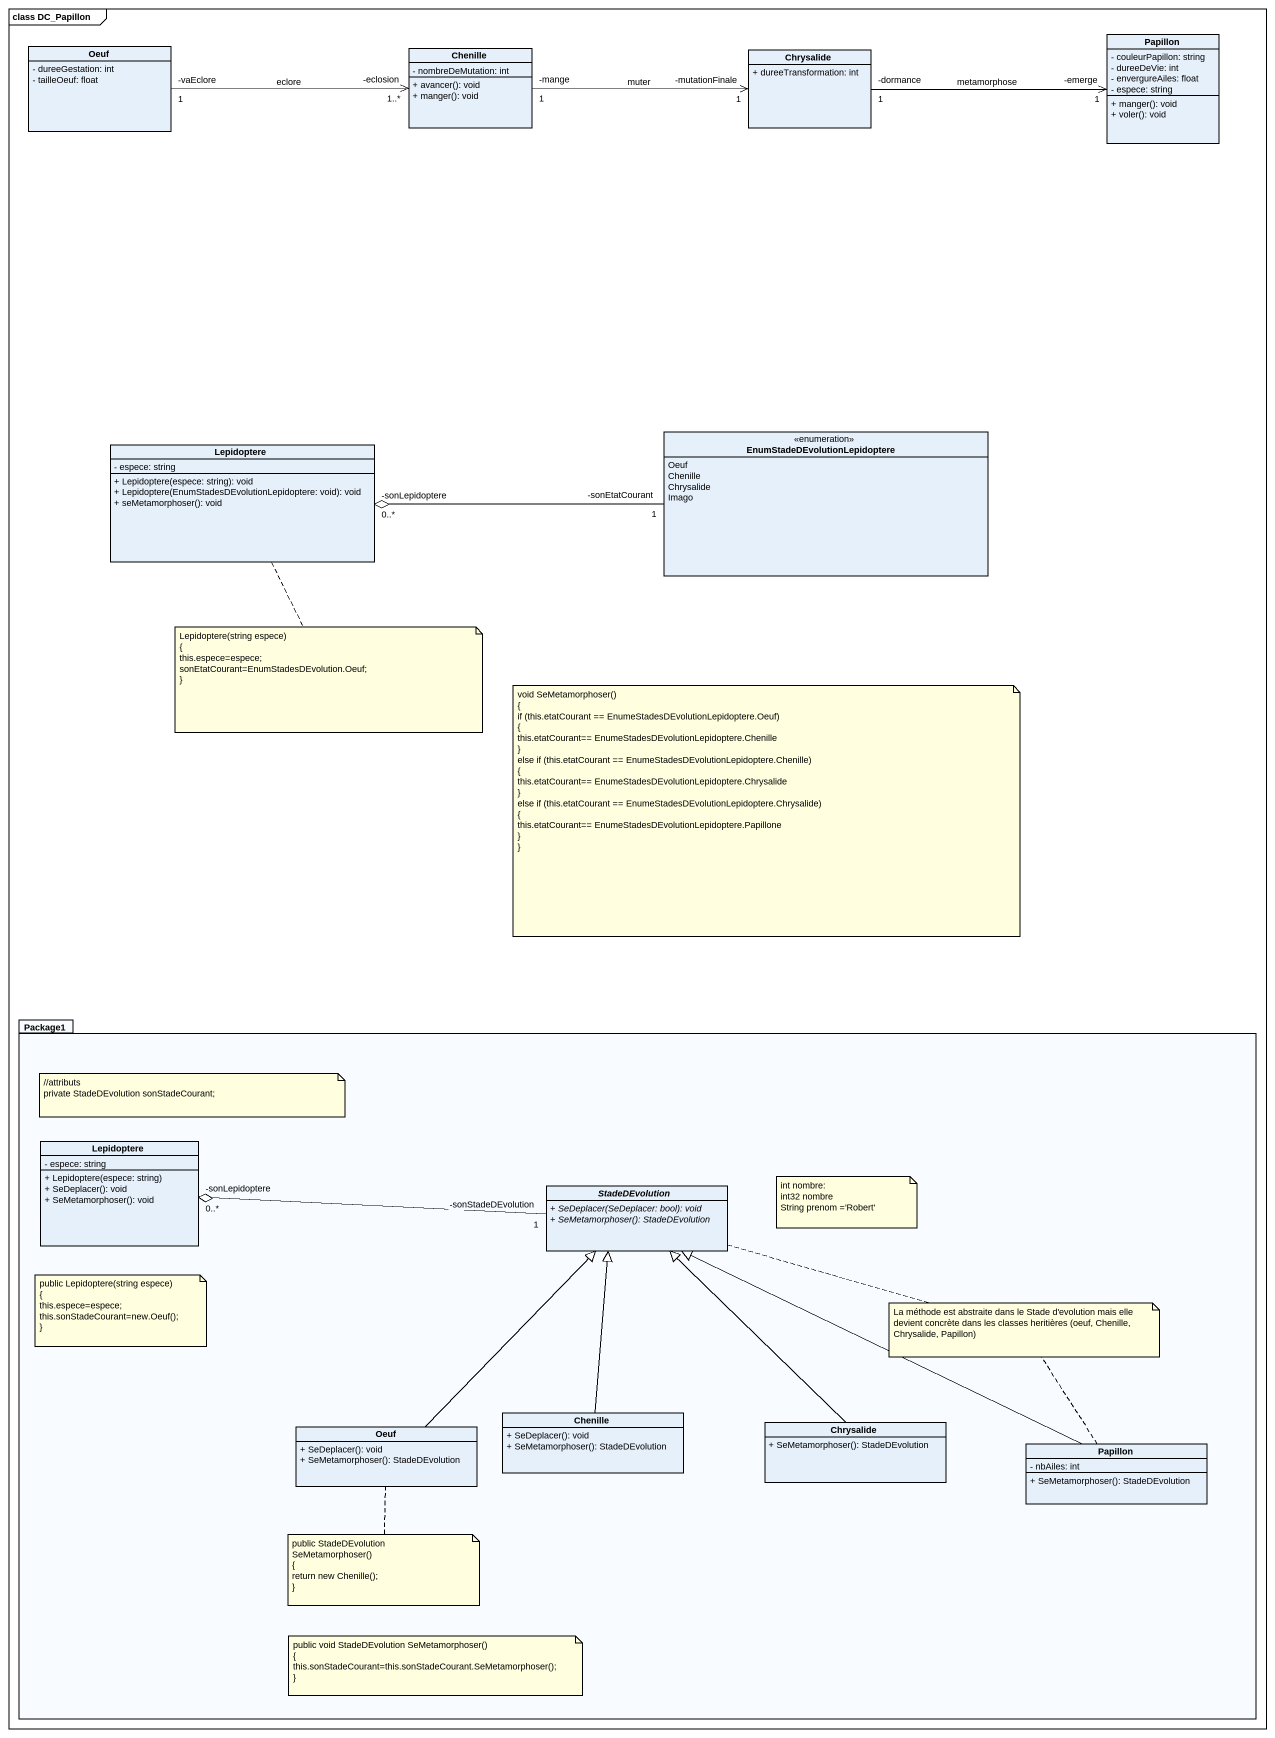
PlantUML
@startuml
mainframe class DC_Papillon
hide circle
hide empty members
skinparam classAttributeIconSize 0
class Papillon {
  - couleurPapillon: string
  - dureeDeVie: int
  - envergureAiles: float
  - espece: string
  + manger(): void
  + voler(): void
}
class Oeuf {
  - dureeGestation: int
  - tailleOeuf: float
}
class Chenille {
  - nombreDeMutation: int
  + avancer(): void
  + manger(): void
}
class Chrysalide {
  + dureeTransformation: int
}
class Lepidoptere {
  - espece: string
  + Lepidoptere(espece: string): void
  + Lepidoptere(EnumStadesDEvolutionLepidoptere: void): void
  + seMetamorphoser(): void
}
enum "EnumStadeDEvolutionLepidoptere" as EnumStadeDEvolutionLepidopte {
  Oeuf
  Chenille
  Chrysalide
  Imago
}
package Package1 {
  class "Lepidoptere" as Lepidoptere_2 {
    - espece: string
    + Lepidoptere(espece: string)
    + SeDeplacer(): void
    + SeMetamorphoser(): void
  }
  abstract class StadeDEvolution {
    {abstract} + SeDeplacer(SeDeplacer: bool): void
    {abstract} + SeMetamorphoser(): StadeDEvolution
  }
  class "Oeuf" as Oeuf_2 {
    + SeDeplacer(): void
    + SeMetamorphoser(): StadeDEvolution
  }
  class "Chenille" as Chenille_2 {
    + SeDeplacer(): void
    + SeMetamorphoser(): StadeDEvolution
  }
  class "Chrysalide" as Chrysalide_2 {
    + SeMetamorphoser(): StadeDEvolution
  }
  class "Papillon" as Papillon_2 {
    - nbAiles: int
    + SeMetamorphoser(): StadeDEvolution
  }
}
Oeuf "-vaEclore\n1" -right-> "-eclosion\n1..*" Chenille : eclore
Chenille "-mange\n1" -right-> "-mutationFinale\n1" Chrysalide : muter
Chrysalide "-dormance\n1" -right-> "-emerge\n1" Papillon : metamorphose
EnumStadeDEvolutionLepidopte "-sonEtatCourant\n1" -left-o "-sonLepidoptere\n0..*" Lepidoptere
StadeDEvolution "-sonStadeDEvolution\n1" -left-o "-sonLepidoptere\n0..*" Lepidoptere_2
Oeuf_2 -up-|> StadeDEvolution
Chenille_2 -up-|> StadeDEvolution
Chrysalide_2 -up-|> StadeDEvolution
Papillon_2 -left-|> StadeDEvolution
note bottom of Lepidoptere
  Lepidoptere(string espece)
  {
  this.espece=espece;
  sonEtatCourant=EnumStadesDEvolution.Oeuf;
  ~}
end note
note as N2
  void SeMetamorphoser()
  {
  if (this.etatCourant == EnumeStadesDEvolutionLepidoptere.Oeuf)
  {
  this.etatCourant== EnumeStadesDEvolutionLepidoptere.Chenille
  ~}
  else if (this.etatCourant == EnumeStadesDEvolutionLepidoptere.Chenille)
  {
  this.etatCourant== EnumeStadesDEvolutionLepidoptere.Chrysalide
  ~}
  else if (this.etatCourant == EnumeStadesDEvolutionLepidoptere.Chrysalide)
  {
  this.etatCourant== EnumeStadesDEvolutionLepidoptere.Papillone
  ~}
  ~}
end note
note as N3
  //attributs
  private StadeDEvolution sonStadeCourant;
end note
note as N4
  int nombre:
  int32 nombre
  String prenom ='Robert'
end note
note as N5
  public Lepidoptere(string espece)
  {
  this.espece=espece;
  this.sonStadeCourant=new.Oeuf();
  ~}
end note
note as N6
  La méthode est abstraite dans le Stade d'evolution mais elle devient concrète dans les classes heritières (oeuf, Chenille, Chrysalide, Papillon)
end note
N6 .. StadeDEvolution
N6 .. Papillon_2
note bottom of Oeuf_2
  public StadeDEvolution SeMetamorphoser()
  {
  return new Chenille();
  ~}
end note
note as N8
  public void StadeDEvolution SeMetamorphoser()
  {
  this.sonStadeCourant=this.sonStadeCourant.SeMetamorphoser();
  ~}
end note
@enduml
